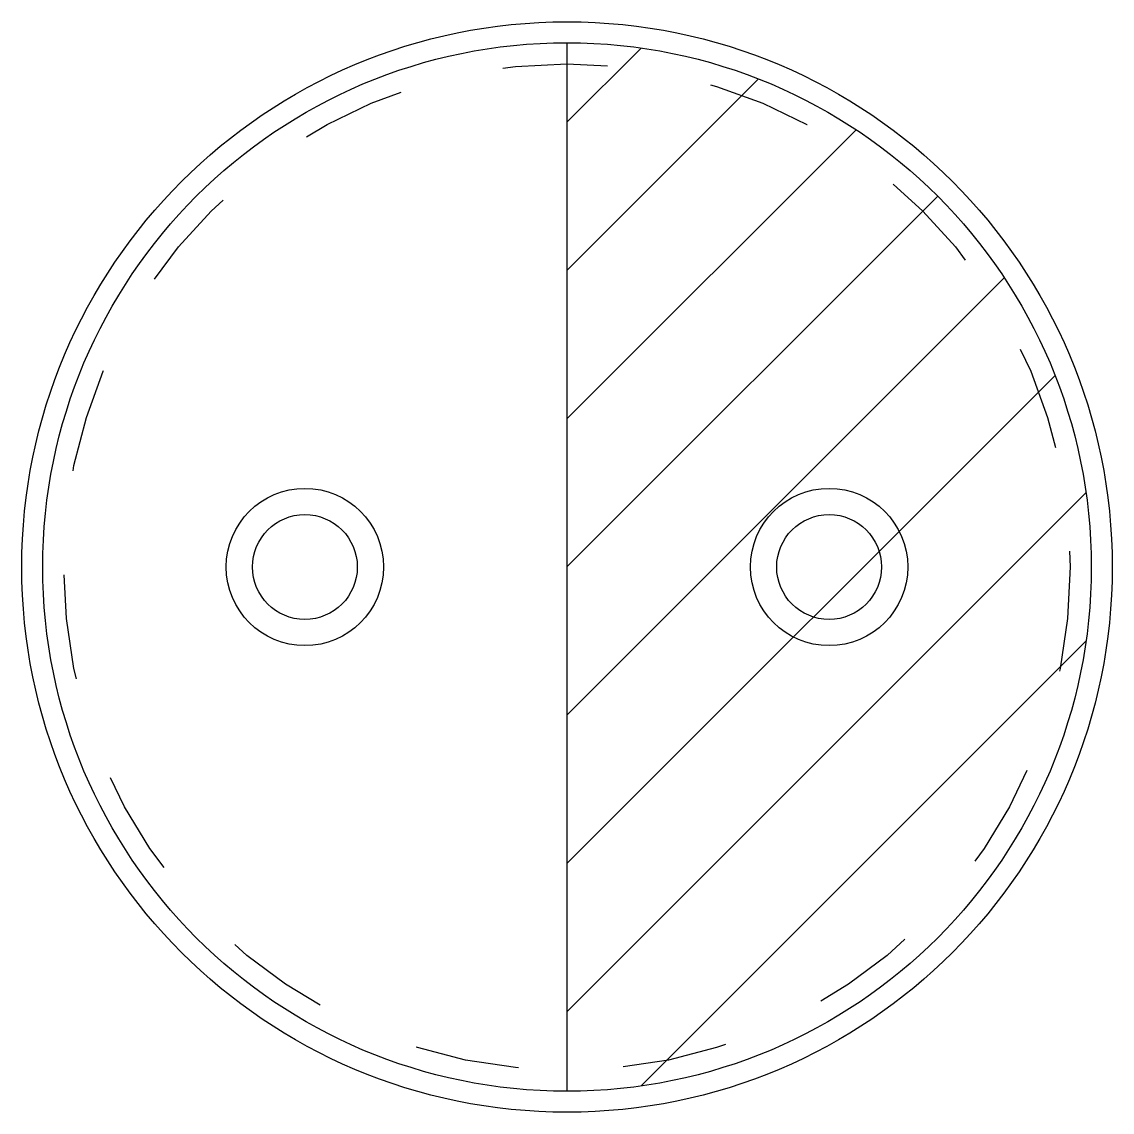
# Model space of a CAD drawing. Extents: x -5.2 to 5.2, y -5.2 to 5.2.
import ezdxf

# ---------------------------------------------------------------- set-up
doc = ezdxf.new("R2010")
doc.units = 0
doc.linetypes.add('虚线', pattern=[2, 1, -1])
for name, color, linetype in [('粗实线层', 7, 'CONTINUOUS'), ('细实线层', 7, 'CONTINUOUS'), ('虚线层', 6, '虚线')]:
    doc.layers.add(name, color=color, linetype=linetype)

msp = doc.modelspace()

# ---------------------------------------------------------------- linework, layer by layer
at = {"layer": '粗实线层'}
for radius in [0.75, 0.5]:
    msp.add_circle((2.5, 0), radius, dxfattribs=at)
at = {"layer": '细实线层'}
for p, q in [((0, 5), (0, -5)), ((0, 4.243), (0.707, 4.95)), ((0, 2.828), (1.826, 4.655)), ((0, 1.414), (2.757, 4.171)), ((0, 0), (3.536, 3.536)), ((0, -1.414), (4.171, 2.757)), ((0, -2.828), (4.655, 1.826)), ((0, -4.243), (4.95, 0.707)), ((0.707, -4.95), (4.95, -0.707))]:
    msp.add_line(p, q, dxfattribs=at)
for centre, radius in [((0, 0), 5.2), ((0, 0), 5), ((-2.5, 0), 0.75), ((-2.5, 0), 0.5)]:
    msp.add_circle(centre, radius, dxfattribs=at)
at = {"layer": '虚线层'}
msp.add_circle((0, 0), 4.8, dxfattribs=at)

doc.saveas('drawing.dxf')
